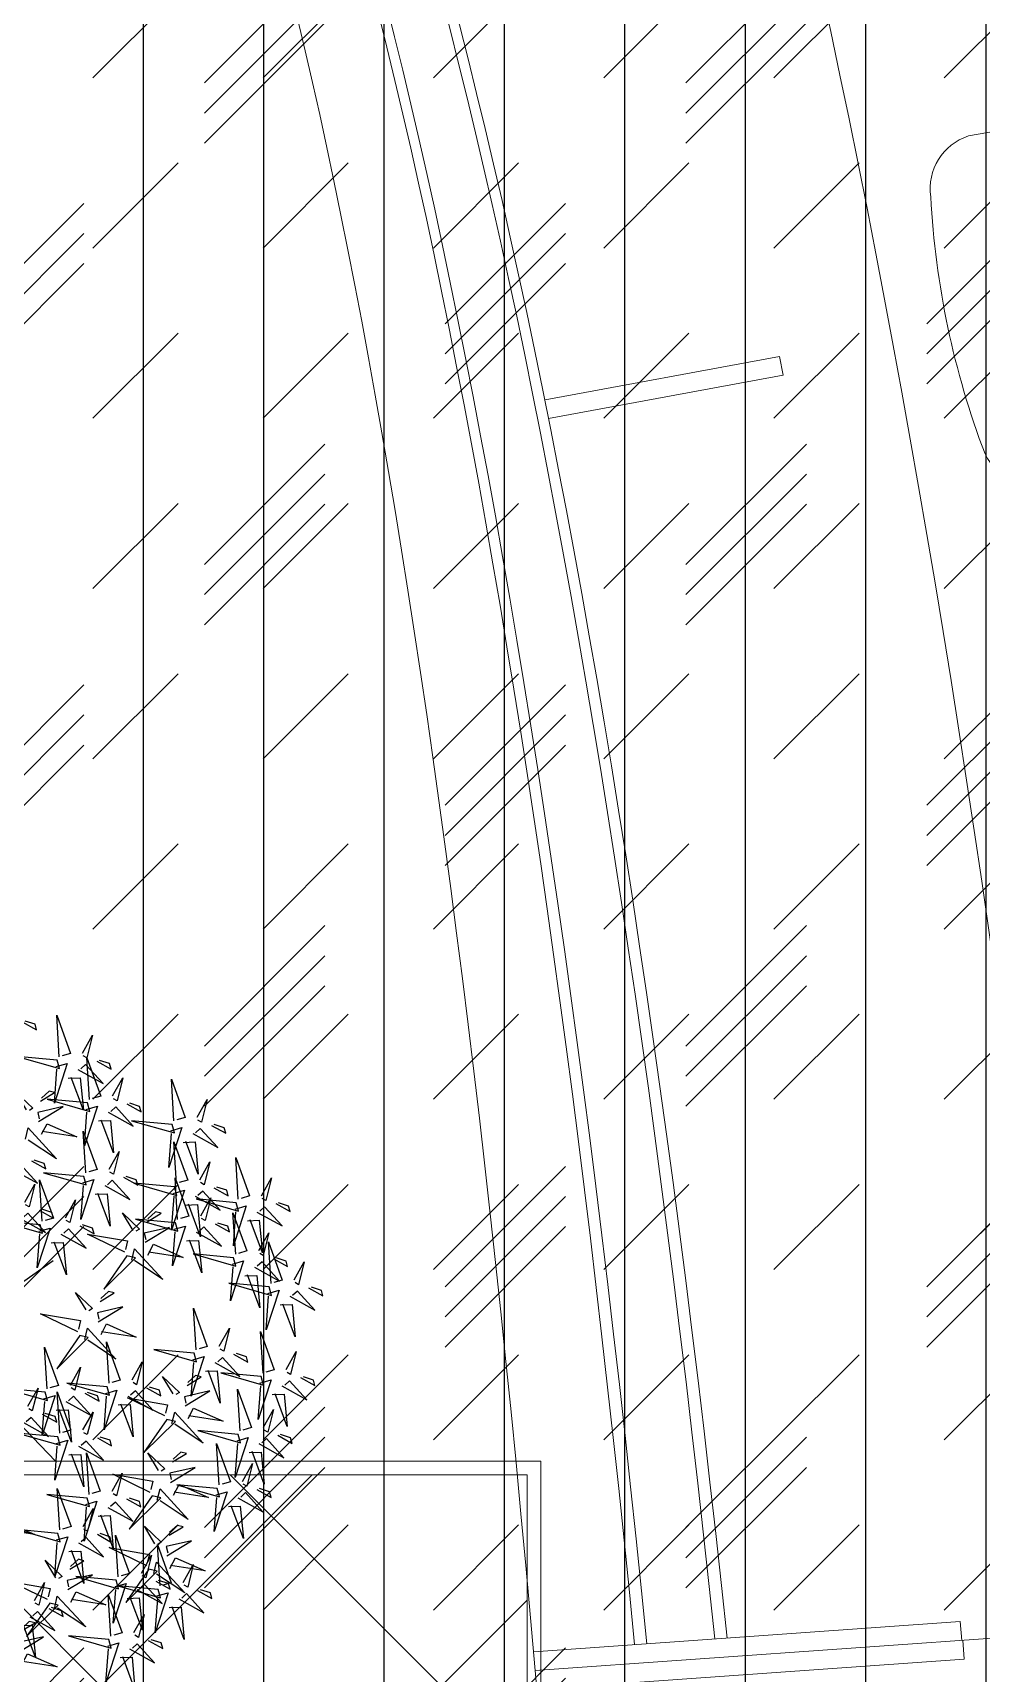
# Model space of a CAD drawing. Header units: millimetres. Extents: x 2335845 to 2509607, y 289014 to 361737.
# Drawn here: x 2355714 to 2356965, y 334708 to 336872 of the extents above; entities that cross this region are included whole.
import ezdxf

# ---------------------------------------------------------------- set-up
doc = ezdxf.new("R2010")
doc.units = ezdxf.units.MM
for name, color, linetype, lineweight in [('AI-FURN', 7, 'Continuous', 20), ('L-tree', 102, 'Continuous', 5), ('TOA-FC-GYPSUM', 250, 'Continuous', 5), ('TOA-FC-ST. FAB', 250, 'Continuous', 5), ('TOA-FL-CPT-3', 8, 'Continuous', 5)]:
    doc.layers.add(name, color=color, linetype=linetype, lineweight=lineweight)
doc.layers.add('Landscape', color=70, linetype='Continuous')

# ---------------------------------------------------------------- blocks, each defined once
blk = doc.blocks.new('CHAIR - STEELCASE - LETSB')
at = {"color": 24, "lineweight": 9}
for points in [[(-369.7, 257.7, -0.089353), (-369.7, 316.7, -0.334929), (-360.7, 325, -0.034973), (-179.6, 330.4, -0.382328), (-169.8, 320.9, -0.10237), (-169.8, 253.5, -0.318036), (-179.6, 244.3, -0.036857), (-360.8, 249.5, -0.333729)], [(-369.7, -242.2, 0.089353), (-369.7, -301.1, 0.334929), (-360.7, -309.4, 0.034973), (-179.6, -314.8, 0.382328), (-169.8, -305.4, 0.10237), (-169.8, -237.9, 0.318036), (-179.6, -228.8, 0.036857), (-360.7, -233.9, 0.333729)]]:
    blk.add_lwpolyline(points, format="xyb", close=True, dxfattribs=at)
blk.add_lwpolyline([(-513.5, 241.7, 0.34479), (-528.5, 230.1, 0.096497), (-528.2, -218.5, 0.361045), (-515.8, -228.9), (-494.1, -229.1, 0.246071), (-466.3, -205.4, -0.226994), (-446.1, -191.1), (-439.9, -191, 0.417254), (-429.7, -177.1, -0.104406), (-430, 188.5, 0.398452), (-439.2, 203.5, -0.367565), (-466.2, 218, 0.274839), (-496.7, 241.7)], format="xyb", close=True)
for points in [[(-507.6, -229.1, 0.46809), (-487.6, -205.2, -0.090711), (-487.6, 217.9, 0.462177), (-507.1, 241.7, -100.177069)], [(-487.6, 217.3), (-478, 217.2, -0.321496), (-468.6, 210.4, 0.282757), (-430, 188, -1.025051)], [(-487.6, -205.2), (-478, -205.1, 0.321496), (-468.6, -198.3, -0.282757), (-430, -175.9, 1.025051)]]:
    blk.add_lwpolyline(points, format="xyb", dxfattribs=at)
blk.add_lwpolyline([(-95, -228.5), (-390.3, -219.7, -0.232948), (-439.9, -191, 0.417374), (-429.7, -177.1, -0.10441), (-430, 188.5, 0.39834), (-439.2, 203.5, -0.21659), (-401.4, 231.2), (-77.6, 241.7, -0.366213), (-12.8, 173.3, -0.077985), (-14.2, -173.2, -0.376278), (-95, -228.5)], format="xyb")
at = {"color": 8, "lineweight": 5}
for points in [[(-215.9, 237.2), (-213.8, 243.3)], [(-183.7, 244.2), (-185.7, 238.2)], [(-218.5, -224.8), (-217.4, -227.7)], [(-187.7, -228.5), (-188.6, -225.7)]]:
    blk.add_lwpolyline(points, dxfattribs=at)
blk.add_lwpolyline([(-463.6, 213.4, 0.188155), (-445.3, 203.4), (-439.2, 203.5, -0.15219), (-410.1, 228.9, 0.211085), (-413.9, 230.4), (-459.5, 228.7, 0.414214), (-464.3, 223.4)], format="xyb", close=True, dxfattribs=at)
for points in [[(-471.1, -25, -0.007805), (-471.1, 37.1, -0.087218), (-470, 42.7, -0.229267), (-469.3, 43.4), (-465.8, 43.4, -0.210582), (-464.1, 37.7, 0.008162), (-464.2, -24.4, -0.166545), (-465.4, -30.6, -0.375811), (-465.9, -30.7), (-469.2, -30.7, -0.246214), (-470.7, -28.4, 0.024513), (-471.1, -25, -1.199362)], [(-446.1, -191.1), (-439.9, -191, 0.15219), (-409.9, -215.2, -0.211085), (-413.6, -216.9), (-459.2, -216.9, -0.414214), (-464.3, -211.8), (-463.9, -201.8)]]:
    blk.add_lwpolyline(points, format="xyb", dxfattribs=at)
blk = doc.blocks.new('25 PAX')
at = {"color": 8, "lineweight": 9}
for p, q in [((2310573.3, -129318.8), (2310009.3, -129278.8)), ((2310568, -129368.5), (2310005.8, -129328.7)), ((2310573.3, -129318.8), (2310571.5, -129343.7)), ((2310568, -129368.5), (2310569.8, -129343.6)), ((2310024.9, -130954.8), (2310334.3, -131012.2)), ((2310020.4, -130979.4), (2310329.8, -131036.8)), ((2310329.8, -131036.8), (2310334.3, -131012.2))]:
    blk.add_line(p, q, dxfattribs=at)
blk.add_line((2310720.4, -129354.2), (2310007.5, -129303.7))
blk.add_line((2310720.4, -129354.2), (2310007.5, -129303.7))
for major_axis, ratio, start_param, end_param in [((0, -6590), 0.136571, 1.002003, 1.570796), ((0, 7950), 0.207547, 3.579454, 4.242452)]:
    blk.add_ellipse((2309249.2, -125754.2), major_axis=major_axis, ratio=ratio, start_param=start_param, end_param=end_param)
at = {"extrusion": (0, 0, -1)}
blk.add_ellipse((2309249.2, -125754.2), major_axis=(0, -6590), ratio=0.136571, start_param=5.281182, end_param=6.076689, dxfattribs=at)
at = {"color": 8, "lineweight": 9}
for major_axis, ratio, start_param, end_param in [((0, 6740), 0.155786, 3.382269, 4.151754), ((0, 6758), 0.158035, 3.381946, 4.153226), ((0, 6858), 0.170312, 3.410665, 4.161237), ((0, 6876), 0.172484, 3.413631, 4.16265)]:
    blk.add_ellipse((2309249.2, -125754.2), major_axis=major_axis, ratio=ratio, start_param=start_param, end_param=end_param, dxfattribs=at)
at = {"layer": 'AI-FURN', "rotation": 168.3153163244896}
blk.add_blockref('CHAIR - STEELCASE - LETSB', (2310551.6, -131075), dxfattribs=at)
blk = doc.blocks.new('autumn shrub')
at = {"layer": 'Landscape', "color": 114, "true_color": 0x139b48}
for p, q in [((71.2, 17.3), (98.1, 26.9)), ((46.2, -69.2), (63.5, -101.8))]:
    blk.add_line(p, q, dxfattribs=at)
for points in [[(121.2, 184.5), (128.9, 176.8), (128.9, 180.6), (123.1, 184.5)], [(138.5, 155.6), (144.3, 182.5), (146.2, 155.6), (140.4, 155.6)], [(136.6, 153.7), (111.6, 163.3), (136.6, 148), (136.6, 153.7)], [(153.9, 153.7), (163.5, 163.3), (155.8, 149.9), (153.9, 151.8)], [(134.7, 149.9), (142.4, 149.9), (127, 126.8), (134.7, 148)], [(148.1, 144.1), (161.6, 130.7), (153.9, 146), (150.1, 144.1)], [(150.1, 123), (155.8, 149.9), (157.8, 123), (152, 123)], [(161.6, 146), (169.3, 138.3), (169.3, 142.2), (163.5, 146)], [(108.2, 127.7), (104.5, 140.8), (112.5, 127.5), (109.8, 126.8)], [(118.6, 130.6), (129.1, 133.6), (125.8, 135.5), (119.6, 132.3)], [(148.1, 121.1), (123.1, 130.7), (148.1, 115.3), (148.1, 121.1)], [(140.4, 140.3), (148.1, 138.3), (144.3, 117.2), (142.4, 140.3)], [(165.5, 121.1), (175.1, 130.7), (167.4, 117.2), (165.5, 119.1)], [(113.7, 118), (132, 123.1), (114.9, 123.9), (114.6, 119.7)], [(200.1, 94.2), (205.9, 121.1), (207.8, 94.2), (202, 94.2)], [(102.1, 109.1), (105.8, 115.8), (118.4, 91), (103.7, 108.1)], [(113.3, 109.4), (118.7, 115.1), (135.2, 101.4), (114.2, 111.1)], [(146.2, 117.2), (153.9, 117.2), (138.5, 94.2), (146.2, 115.3)], [(159.7, 111.4), (173.1, 98), (165.5, 113.4), (161.6, 111.4)], [(173.1, 113.4), (180.8, 105.7), (180.8, 109.5), (175.1, 113.4)], [(134.7, 76.9), (140.4, 103.8), (142.4, 76.9), (136.6, 76.9)], [(152, 107.6), (159.7, 105.7), (155.8, 84.5), (153.9, 107.6)], [(198.2, 92.2), (173.1, 101.8), (198.2, 86.5), (198.2, 92.2)], [(215.5, 92.2), (225.1, 101.8), (217.4, 88.4), (215.5, 90.3)], [(88.5, 92.2), (102, 78.8), (94.3, 94.2), (90.4, 92.2)], [(102, 94.2), (109.7, 86.5), (109.7, 90.3), (103.9, 94.2)], [(196.2, 88.4), (203.9, 88.4), (188.5, 65.3), (196.2, 86.5)], [(90.4, 69.2), (100, 78.8), (92.3, 65.3), (90.4, 67.3)], [(98.1, 53.8), (103.9, 80.7), (105.8, 53.8), (100, 53.8)], [(132.7, 74.9), (107.7, 84.5), (132.7, 69.2), (132.7, 74.9)], [(150.1, 74.9), (159.7, 84.5), (152, 71.1), (150.1, 73)], [(190.5, 53.8), (196.2, 80.7), (198.2, 53.8), (192.4, 53.8)], [(202, 78.8), (209.7, 76.9), (205.9, 55.7), (203.9, 78.8)], [(209.7, 82.6), (223.2, 69.2), (215.5, 84.5), (211.6, 82.6)], [(223.2, 84.5), (230.9, 76.9), (230.9, 80.7), (225.1, 84.5)], [(130.8, 71.1), (138.5, 71.1), (123.1, 48), (130.8, 69.2)], [(144.3, 65.3), (157.8, 51.9), (150.1, 67.3), (146.2, 65.3)], [(157.8, 67.3), (165.5, 59.6), (165.5, 63.4), (159.7, 67.3)], [(96.2, 51.9), (71.2, 61.5), (96.2, 46.1), (96.2, 51.9)], [(84.6, 59.6), (98.1, 46.1), (90.4, 61.5), (86.6, 59.6)], [(98.1, 61.5), (105.8, 53.8), (105.8, 57.6), (100, 61.5)], [(113.5, 51.9), (123.1, 61.5), (115.4, 48), (113.5, 50)], [(136.6, 61.5), (144.3, 59.6), (140.4, 38.4), (138.5, 61.5)], [(188.5, 51.9), (163.5, 61.5), (188.5, 46.1), (188.5, 51.9)], [(184.7, 30.7), (190.5, 57.6), (192.4, 30.7), (186.6, 30.7)], [(205.9, 51.9), (215.5, 61.5), (207.8, 48), (205.9, 50)], [(227, 32.7), (232.8, 59.6), (234.7, 32.7), (228.9, 32.7)], [(94.3, 48), (102, 48), (86.6, 25), (94.3, 46.1)], [(107.7, 42.3), (121.2, 28.8), (113.5, 44.2), (109.7, 42.3)], [(121.2, 44.2), (128.9, 36.5), (128.9, 40.4), (123.1, 44.2)], [(154.3, 31.6), (150.7, 44.7), (158.6, 31.4), (156, 30.7)], [(186.6, 48), (194.3, 48), (178.9, 25), (186.6, 46.1)], [(200.1, 42.3), (213.5, 28.8), (205.9, 44.2), (202, 42.3)], [(213.5, 44.2), (221.2, 36.5), (221.2, 40.4), (215.5, 44.2)], [(100, 38.4), (107.7, 36.5), (103.9, 15.4), (102, 38.4)], [(145.1, 19.2), (124.5, 37.4), (148.9, 25.9), (146.1, 20.9)], [(182.8, 28.8), (157.8, 38.4), (182.8, 23.1), (182.8, 28.8)], [(164.8, 34.6), (175.3, 37.5), (171.9, 39.4), (165.8, 36.3)], [(192.4, 38.4), (200.1, 36.5), (196.2, 15.4), (194.3, 38.4)], [(225.1, 30.7), (200.1, 40.4), (225.1, 25), (225.1, 30.7)], [(200.1, 28.8), (209.7, 38.4), (202, 25), (200.1, 26.9)], [(242.4, 30.7), (252, 40.4), (244.3, 26.9), (242.4, 28.8)], [(159.9, 21.9), (178.2, 27), (161, 27.9), (160.8, 23.6)], [(180.8, 25), (188.5, 25), (173.1, 1.9), (180.8, 23.1)], [(223.2, 26.9), (230.9, 26.9), (215.5, 3.8), (223.2, 25)], [(215.5, -1.9), (221.2, 25), (223.2, -1.9), (217.4, -1.9)], [(236.6, 21.1), (250.1, 7.7), (242.4, 23.1), (238.6, 21.1)], [(250.1, 23.1), (257.8, 15.4), (257.8, 19.2), (252, 23.1)], [(145.8, 16.6), (125.2, -0.5), (150.9, 13.7), (145.8, 16.6)], [(148.2, 13), (152, 19.7), (164.5, -5), (149.9, 12.1)], [(159.4, 13.3), (164.9, 19.1), (181.4, 5.3), (160.4, 15)], [(186.6, 15.4), (194.3, 13.5), (190.5, -7.7), (188.5, 15.4)], [(194.3, 19.2), (207.8, 5.8), (200.1, 21.1), (196.2, 19.2)], [(207.8, 21.1), (215.5, 13.5), (215.5, 17.3), (209.7, 21.1)], [(228.9, 17.3), (236.6, 15.4), (232.8, -5.8), (230.9, 17.3)], [(110.1, -10.6), (106.5, 2.5), (114.4, -10.8), (111.8, -11.6)], [(213.5, -3.8), (188.5, 5.8), (213.5, -9.6), (213.5, -3.8)], [(230.9, -3.8), (240.5, 5.8), (232.8, -7.7), (230.9, -5.8)], [(232.8, -26.9), (238.6, 0), (240.5, -26.9), (234.7, -26.9)], [(100.9, -23.1), (80.3, -4.8), (104.6, -16.4), (101.8, -21.4)], [(120.6, -7.7), (131, -4.8), (127.7, -2.9), (121.5, -6)], [(211.6, -7.7), (219.3, -7.7), (203.9, -30.7), (211.6, -9.6)], [(115.6, -20.4), (134, -15.2), (116.8, -14.4), (116.6, -18.7)], [(230.9, -28.8), (205.9, -19.2), (230.9, -34.6), (230.9, -28.8)], [(217.4, -17.3), (225.1, -19.2), (221.2, -40.4), (219.3, -17.3)], [(225.1, -13.5), (238.6, -26.9), (230.9, -11.5), (227, -13.5)], [(238.6, -11.5), (246.3, -19.2), (246.3, -15.4), (240.5, -11.5)], [(248.2, -28.8), (257.8, -19.2), (250.1, -32.7), (248.2, -30.7)], [(71.2, -53.8), (77, -26.9), (78.9, -53.8), (73.1, -53.8)], [(101.6, -25.7), (80.9, -42.8), (106.6, -28.5), (101.6, -25.7)], [(104, -29.3), (107.8, -22.6), (120.3, -47.3), (105.7, -30.2)], [(115.2, -29), (120.6, -23.2), (137.2, -36.9), (116.1, -27.3)], [(173.1, -55.7), (178.9, -28.8), (180.8, -55.7), (175.1, -55.7)], [(111.6, -61.5), (117.4, -34.6), (119.3, -61.5), (113.5, -61.5)], [(228.9, -32.7), (236.6, -32.7), (221.2, -55.7), (228.9, -34.6)], [(234.7, -42.3), (242.4, -44.2), (238.6, -65.3), (236.6, -42.3)], [(242.4, -38.4), (255.9, -51.9), (248.2, -36.5), (244.3, -38.4)], [(255.9, -36.5), (263.6, -44.2), (263.6, -40.4), (257.8, -36.5)], [(69.3, -55.7), (44.2, -46.1), (69.3, -61.5), (69.3, -55.7)], [(55.8, -61.5), (65.4, -51.9), (57.7, -65.3), (55.8, -63.4)], [(109.7, -63.4), (84.6, -53.8), (109.7, -69.2), (109.7, -63.4)], [(86.6, -55.7), (96.2, -46.1), (88.5, -59.6), (86.6, -57.6)], [(127, -63.4), (136.6, -53.8), (128.9, -67.3), (127, -65.3)], [(171.2, -57.6), (146.2, -48), (171.2, -63.4), (171.2, -57.6)], [(188.5, -57.6), (198.2, -48), (190.5, -61.5), (188.5, -59.6)], [(67.3, -59.6), (75, -59.6), (59.6, -82.6), (67.3, -61.5)], [(71.2, -84.5), (77, -57.6), (78.9, -84.5), (73.1, -84.5)], [(80.8, -65.3), (94.3, -78.8), (86.6, -63.4), (82.7, -65.3)], [(94.3, -63.4), (102, -71.1), (102, -67.3), (96.2, -63.4)], [(169.3, -61.5), (177, -61.5), (161.6, -84.5), (169.3, -63.4)], [(211.6, -82.6), (217.4, -55.7), (219.3, -82.6), (213.5, -82.6)], [(50, -71.1), (63.5, -84.5), (55.8, -69.2), (51.9, -71.1)], [(63.5, -69.2), (71.2, -76.9), (71.2, -73), (65.4, -69.2)], [(73.1, -69.2), (80.8, -71.1), (77, -92.2), (75, -69.2)], [(107.7, -67.3), (115.4, -67.3), (100, -90.3), (107.7, -69.2)], [(141.3, -92.3), (120.7, -74), (145, -85.6), (142.2, -90.6)], [(121.2, -73), (134.7, -86.5), (127, -71.1), (123.1, -73)], [(134.7, -71.1), (142.4, -78.8), (142.4, -74.9), (136.6, -71.1)], [(150.5, -79.8), (146.9, -66.7), (154.8, -80), (152.2, -80.7)], [(161, -76.9), (171.4, -73.9), (168.1, -72.1), (161.9, -75.2)], [(175.1, -71.1), (182.8, -73), (178.9, -94.2), (177, -71.1)], [(182.8, -67.3), (196.2, -80.7), (188.5, -65.3), (184.7, -67.3)], [(209.7, -84.5), (184.7, -74.9), (209.7, -90.3), (209.7, -84.5)], [(196.2, -65.3), (203.9, -73), (203.9, -69.2), (198.2, -65.3)], [(227, -84.5), (236.6, -74.9), (228.9, -88.4), (227, -86.5)], [(69.3, -86.5), (44.2, -76.9), (69.3, -92.2), (69.3, -86.5)], [(86.6, -86.5), (96.2, -76.9), (88.5, -90.3), (86.6, -88.4)], [(113.5, -76.9), (121.2, -78.8), (117.4, -99.9), (115.4, -76.9)], [(156, -89.5), (174.4, -84.4), (157.2, -83.6), (157, -87.9)], [(67.3, -90.3), (75, -90.3), (59.6, -113.4), (67.3, -92.2)], [(80.8, -96.1), (94.3, -109.5), (86.6, -94.2), (82.7, -96.1)], [(94.3, -94.2), (102, -101.8), (102, -98), (96.2, -94.2)], [(142, -94.9), (121.3, -111.9), (147, -97.7), (142, -94.9)], [(144.4, -98.4), (148.2, -91.7), (160.7, -116.5), (146.1, -99.4)], [(155.6, -98.1), (161, -92.4), (177.6, -106.1), (156.5, -96.5)], [(186.6, -115.3), (192.4, -88.4), (194.3, -115.3), (188.5, -115.3)], [(207.8, -88.4), (215.5, -88.4), (200.1, -111.4), (207.8, -90.3)], [(221.2, -94.2), (234.7, -107.6), (227, -92.2), (223.2, -94.2)], [(234.7, -92.2), (242.4, -99.9), (242.4, -96.1), (236.6, -92.2)], [(73.1, -99.9), (80.8, -101.8), (77, -123), (75, -99.9)], [(78.9, -128.7), (84.6, -101.8), (86.6, -128.7), (80.8, -128.7)], [(184.7, -117.2), (159.7, -107.6), (184.7, -123), (184.7, -117.2)], [(202, -117.2), (211.6, -107.6), (203.9, -121.1), (202, -119.1)], [(213.5, -98), (221.2, -99.9), (217.4, -121.1), (215.5, -98)], [(53.9, -146), (59.6, -119.1), (61.6, -146), (55.8, -146)], [(127.4, -125.9), (123.8, -112.8), (131.7, -126.1), (129.1, -126.9)], [(137.9, -123), (148.4, -120.1), (145, -118.2), (138.8, -121.3)], [(163.5, -146), (169.3, -119.1), (171.2, -146), (165.5, -146)], [(77, -130.7), (51.9, -121.1), (77, -136.4), (77, -130.7)], [(94.3, -130.7), (103.9, -121.1), (96.2, -134.5), (94.3, -132.6)], [(118.2, -138.4), (97.6, -120.1), (122, -131.7), (119.1, -136.7)], [(132.9, -135.7), (151.3, -130.5), (134.1, -129.7), (133.9, -134)], [(182.8, -121.1), (190.5, -121.1), (175.1, -144.1), (182.8, -123)], [(196.2, -126.8), (209.7, -140.3), (202, -124.9), (198.2, -126.8)], [(209.7, -124.9), (217.4, -132.6), (217.4, -128.7), (211.6, -124.9)], [(15.2, -136.6), (20.6, -130.8), (37.1, -144.5), (16.1, -134.9)], [(51.9, -148), (26.9, -138.3), (51.9, -153.7), (51.9, -148)], [(75, -134.5), (82.7, -134.5), (67.3, -157.6), (75, -136.4)], [(69.3, -148), (78.9, -138.3), (71.2, -151.8), (69.3, -149.9)], [(88.5, -140.3), (102, -153.7), (94.3, -138.3), (90.4, -140.3)], [(118.9, -141), (98.2, -158.1), (123.9, -143.8), (118.9, -141)], [(102, -138.3), (109.7, -146), (109.7, -142.2), (103.9, -138.3)], [(121.3, -144.6), (125.1, -137.9), (137.6, -162.6), (123, -145.5)], [(132.5, -144.3), (138, -138.5), (154.5, -152.2), (133.5, -142.6)], [(161.6, -148), (136.6, -138.3), (161.6, -153.7), (161.6, -148)], [(178.9, -148), (188.5, -138.3), (180.8, -151.8), (178.9, -149.9)], [(188.5, -130.7), (196.2, -132.6), (192.4, -153.7), (190.5, -130.7)], [(50, -151.8), (57.7, -151.8), (42.3, -174.9), (50, -153.7)], [(80.8, -144.1), (88.5, -146), (84.6, -167.2), (82.7, -144.1)], [(159.7, -151.8), (167.4, -151.8), (152, -174.9), (159.7, -153.7)], [(42.8, -175.9), (39.1, -162.8), (47.1, -176.1), (44.4, -176.8)], [(55.8, -161.4), (63.5, -163.3), (59.6, -184.5), (57.7, -161.4)], [(63.5, -157.6), (77, -171), (69.3, -155.6), (65.4, -157.6)], [(77, -155.6), (84.6, -163.3), (84.6, -159.5), (78.9, -155.6)], [(82.7, -186.4), (88.5, -159.5), (90.4, -186.4), (84.6, -186.4)], [(112, -172), (108.4, -158.9), (116.3, -172.2), (113.7, -173)], [(165.5, -161.4), (173.1, -163.3), (169.3, -184.5), (167.4, -161.4)], [(173.1, -157.6), (186.6, -171), (178.9, -155.6), (175.1, -157.6)], [(186.6, -155.6), (194.3, -163.3), (194.3, -159.5), (188.5, -155.6)], [(33.5, -188.3), (12.9, -170.1), (37.3, -181.6), (34.5, -186.7)], [(53.2, -172.9), (63.7, -170), (60.4, -168.1), (54.2, -171.3)], [(102.8, -184.5), (82.2, -166.2), (106.6, -177.8), (103.7, -182.8)], [(107.7, -199.8), (113.5, -172.9), (115.4, -199.8), (109.7, -199.8)], [(122.5, -169.1), (133, -166.2), (129.6, -164.3), (123.4, -167.4)], [(25, -186.4), (34.6, -176.8), (26.9, -190.2), (25, -188.3)], [(48.3, -185.6), (66.6, -180.5), (49.5, -179.6), (49.2, -183.9)], [(80.8, -188.3), (55.8, -178.7), (80.8, -194.1), (80.8, -188.3)], [(98.1, -188.3), (107.7, -178.7), (100, -192.1), (98.1, -190.2)], [(105.9, -190.7), (109.7, -184), (122.2, -208.7), (107.6, -191.6)], [(117.1, -190.4), (122.6, -184.6), (139.1, -198.3), (118.1, -188.7)], [(117.5, -181.8), (135.9, -176.7), (118.7, -175.8), (118.5, -180.1)], [(34.3, -191), (13.6, -208), (39.3, -193.8), (34.3, -191)], [(19.2, -196), (32.7, -209.4), (25, -194.1), (21.2, -196)], [(32.7, -194.1), (40.4, -201.8), (40.4, -197.9), (34.6, -194.1)], [(36.7, -194.5), (40.4, -187.8), (53, -212.5), (38.3, -195.5)], [(47.9, -194.2), (53.3, -188.4), (69.8, -202.2), (48.8, -192.5)], [(78.9, -192.1), (86.6, -192.1), (71.2, -215.2), (78.9, -194.1)], [(105.8, -201.8), (80.8, -192.1), (105.8, -207.5), (105.8, -201.8)], [(103.5, -187.1), (82.9, -204.2), (108.5, -189.9), (103.5, -187.1)], [(123.1, -201.8), (132.7, -192.1), (125.1, -205.6), (123.1, -203.7)], [(10.9, -203.7), (21.4, -200.8), (18, -198.9), (11.9, -202)], [(11.5, -199.8), (19.2, -201.8), (15.4, -222.9), (13.5, -199.8)], [(67.3, -222.9), (73.1, -196), (75, -222.9), (69.3, -222.9)], [(84.6, -201.8), (92.3, -203.7), (88.5, -224.8), (86.6, -201.8)], [(92.3, -197.9), (105.8, -211.4), (98.1, -196), (94.3, -197.9)], [(103.9, -205.6), (111.6, -205.6), (96.2, -228.7), (103.9, -207.5)], [(105.8, -196), (113.5, -203.7), (113.5, -199.8), (107.7, -196)], [(6, -216.4), (24.3, -211.2), (7.1, -210.4), (6.9, -214.7)], [(65.4, -224.8), (40.4, -215.2), (65.4, -230.6), (65.4, -224.8)], [(82.7, -224.8), (92.3, -215.2), (84.6, -228.7), (82.7, -226.7)], [(109.7, -215.2), (117.4, -217.1), (113.5, -238.3), (111.6, -215.2)], [(117.4, -211.4), (130.8, -224.8), (123.1, -209.4), (119.3, -211.4)], [(130.8, -209.4), (138.5, -217.1), (138.5, -213.3), (132.7, -209.4)], [(5.5, -225), (11, -219.2), (27.5, -232.9), (6.5, -223.3)], [(63.5, -228.7), (71.2, -228.7), (55.8, -251.7), (63.5, -230.6)], [(69.3, -238.3), (77, -240.2), (73.1, -261.3), (71.2, -238.3)], [(77, -234.4), (90.4, -247.9), (82.7, -232.5), (78.9, -234.4)], [(90.4, -232.5), (98.1, -240.2), (98.1, -236.3), (92.3, -232.5)]]:
    blk.add_lwpolyline(points, dxfattribs=at)

msp = doc.modelspace()

# ---------------------------------------------------------------- hatches: boundary and pattern name
at = {"layer": 'TOA-FC-GYPSUM'}
h = msp.add_hatch(dxfattribs=at)
h.set_pattern_fill('DASH', color=252, scale=50, angle=45)
h.set_pattern_definition([(45, (89870.88, 24146.98), (0, 224.506403), [158.75, -158.75])])
edge = h.paths.add_edge_path(flags=16)
edge.add_line((2357873.601, 338378.374), (2357873.601, 329901.843))
edge.add_arc((2357373.601, 329901.843), 500, -90, 0, ccw=False)
edge.add_line((2357373.601, 329401.843), (2353894.887, 329401.843))
edge.add_arc((2353894.887, 329901.843), 500, 180, 270, ccw=False)
edge.add_line((2353394.887, 329901.843), (2353394.887, 338269.83))
edge.add_arc((2353922.333, 338310.151), 528.985, 103.936503, 184.371491, ccw=False)
edge.add_line((2353794.929, 338823.564), (2357373.601, 338823.564))
edge.add_arc((2357370.988, 338317.255), 506.316, 6.933234, 89.704278, ccw=False)
h.paths.add_polyline_path([(2358923.415, 328501.842), (2352344.634, 328501.843), (2352359.511, 339746.11), (2358938.292, 340205.961)])
at = {"layer": 'TOA-FC-GYPSUM', "true_color": 0x642165}
h = msp.add_hatch(dxfattribs=at)
h.set_pattern_fill('DASH', color=219, scale=17, angle=45)
h.set_pattern_definition([(45, (8653.08, -15014.155), (0, 76.332177), [53.975, -53.975])])
edge = h.paths.add_edge_path(flags=16)
edge.add_line((2357373.601, 329801.843), (2353894.887, 329801.843))
edge.add_arc((2353894.887, 330051.843), 250, 180, 270, ccw=False)
edge.add_line((2353644.887, 330051.843), (2353644.887, 338424.564))
edge.add_arc((2353894.887, 338424.564), 250, 90, 180, ccw=False)
edge.add_line((2353894.887, 338674.564), (2357373.601, 338674.564))
edge.add_arc((2357373.601, 338424.564), 250, 0, 90, ccw=False)
edge.add_line((2357623.601, 338424.564), (2357623.601, 330051.843))
edge.add_arc((2357373.601, 330051.843), 250, -90, 0, ccw=False)
edge = h.paths.add_edge_path()
edge.add_line((2357373.601, 329551.843), (2353894.887, 329551.843))
edge.add_arc((2353894.887, 330051.843), 500, 180, 270, ccw=False)
edge.add_line((2353394.887, 330051.843), (2353394.887, 338424.564))
edge.add_arc((2353894.887, 338424.564), 500, 90, 180, ccw=False)
edge.add_line((2353894.887, 338924.564), (2357373.601, 338924.564))
edge.add_arc((2357373.601, 338424.564), 500, 0, 90, ccw=False)
edge.add_line((2357873.601, 338424.564), (2357873.601, 330051.843))
edge.add_arc((2357373.601, 330051.843), 500, -90, 0, ccw=False)
at = {"layer": 'TOA-FC-GYPSUM'}
h = msp.add_hatch(dxfattribs=at)
h.set_pattern_fill('DASH', color=252, scale=50, angle=45)
h.set_pattern_definition([(45, (13069.08, -8478.74), (0, 224.506403), [158.75, -158.75])])
edge = h.paths.add_edge_path()
edge.add_line((2357373.601, 329801.843), (2353894.887, 329801.843))
edge.add_arc((2353894.887, 330051.843), 250, 180, 270, ccw=False)
edge.add_line((2353644.887, 330051.843), (2353644.887, 338424.564))
edge.add_arc((2353894.887, 338424.564), 250, 90, 180, ccw=False)
edge.add_line((2353894.887, 338674.564), (2357373.601, 338674.564))
edge.add_arc((2357373.601, 338424.564), 250, 0, 90, ccw=False)
edge.add_line((2357623.601, 338424.564), (2357623.601, 330051.843))
edge.add_arc((2357373.601, 330051.843), 250, -90, 0, ccw=False)
at = {"layer": 'TOA-FC-ST. FAB', "true_color": 0x939598}
h = msp.add_hatch(dxfattribs=at)
h.set_pattern_fill('ANSI37', color=252, scale=100)
h.set_pattern_definition([(45, (2408113.76, 309771.23), (-224.5064, 224.5064), []), (135, (2408113.76, 309771.23), (-224.5064, -224.5064), [])])
h.paths.add_polyline_path([(2354902.244, 333506.204), (2356366.244, 333506.204), (2356366.244, 334970.204), (2354902.244, 334970.204)])
at = {"layer": 'TOA-FL-CPT-3', "lineweight": -3}
h = msp.add_hatch(dxfattribs=at)
h.set_pattern_fill('CORK', color=2, scale=50, angle=270)
h.set_pattern_definition([(270, (90021.14, 24146.98), (158.75, -3e-14), []), (45, (89941.76, 24067.6), (-317.50014, 317.50014), [224.5065, -224.5065]), (45, (89941.76, 24027.9), (-317.50014, 317.50014), [224.5065, -224.5065]), (45, (89941.76, 23988.23), (-317.50014, 317.50014), [224.5065, -224.5065])])
h.paths.add_polyline_path([(2358923.855, 328501.844), (2352344.634, 328501.844), (2352344.634, 339949.059), (2358923.855, 340408.911), (2358923.855, 340020.077), (2359024.231, 340020.077), (2359024.226, 339119.907), (2358924.226, 339119.907), (2358923.855, 329600.06), (2359023.581, 329602.014), (2359023.855, 328701.844), (2358923.855, 328701.844)])

# ---------------------------------------------------------------- linework, layer by layer
at = {"layer": 'TOA-FC-GYPSUM', "color": 252, "elevation": 0}
for points in [[(2354884.244, 333488.204), (2356384.244, 333488.204), (2356384.244, 334988.204), (2354884.244, 334988.204)], [(2354902.244, 333506.204), (2356366.244, 333506.204), (2356366.244, 334970.204), (2354902.244, 334970.204)]]:
    msp.add_lwpolyline(points, close=True, dxfattribs=at)

# ---------------------------------------------------------------- block references
at = {"layer": 'AI-FURN', "xscale": -1, "rotation": 180}
msp.add_blockref('25 PAX', (46369.276, 205408.127), dxfattribs=at)
at = {"layer": 'L-tree', "linetype": 'Continuous', "xscale": 1.991580766026136, "yscale": 1.991580766026136, "zscale": 1.991580766026136, "rotation": 15.7375109000226}
msp.add_blockref('autumn shrub', (2355567.719, 335148.32), dxfattribs=at)

doc.saveas('drawing.dxf')
